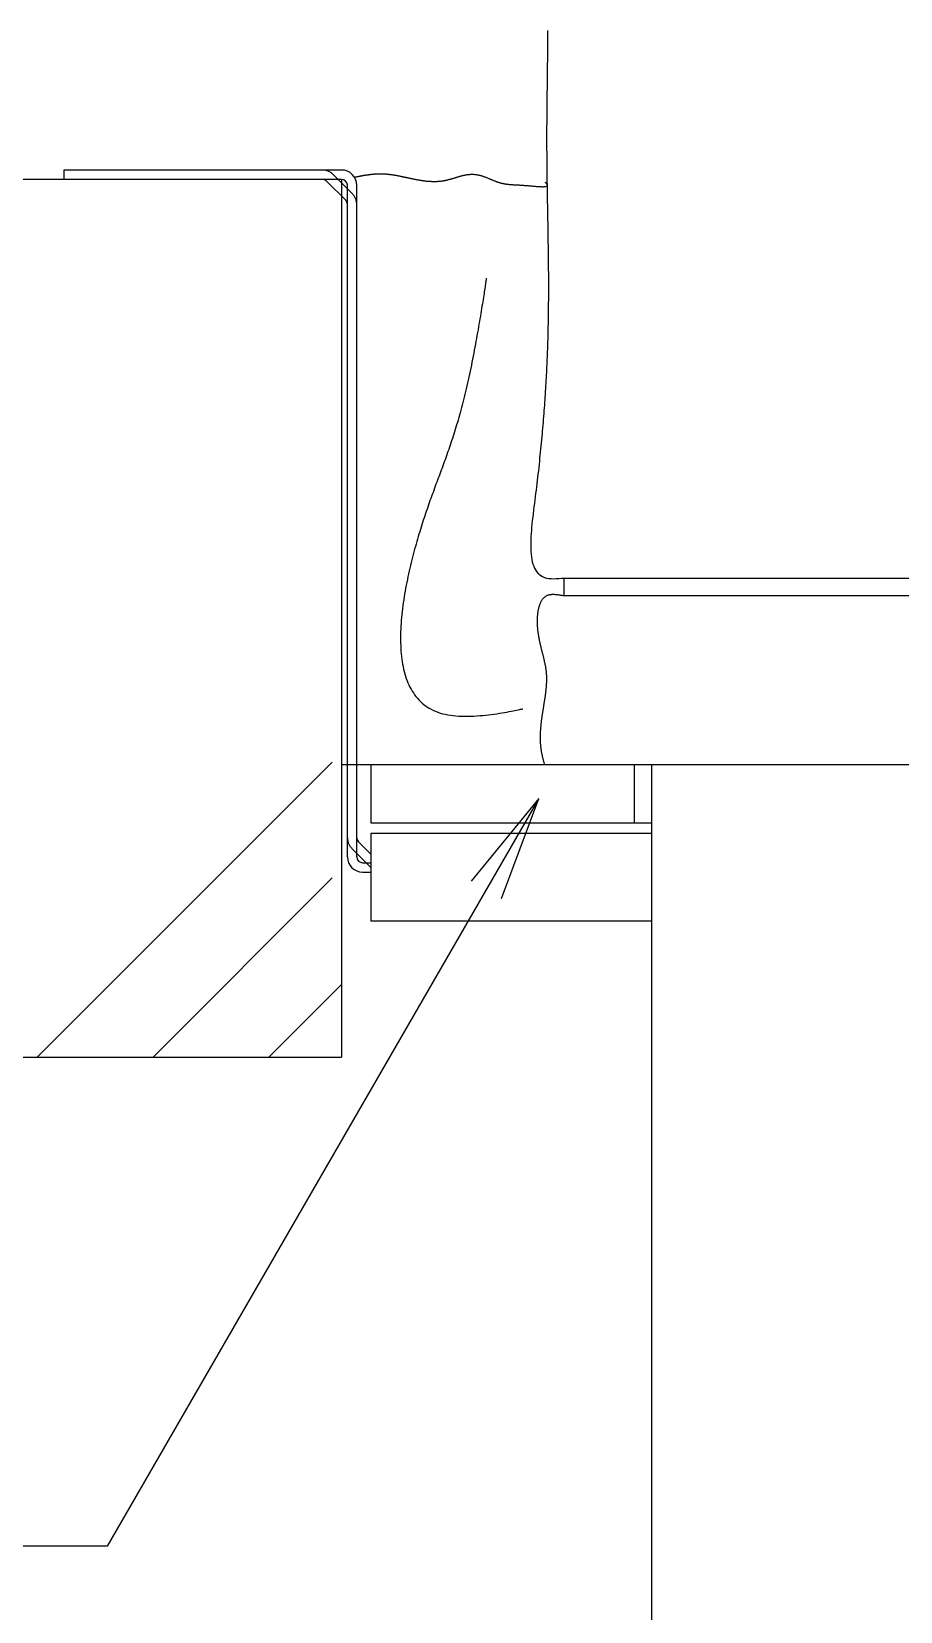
# Model space of a CAD drawing. Extents: x 443 to 1217, y -1921 to -677.
# Drawn here: x 461.93 to 477.99, y -1037.85 to -1008.64 of the extents above; entities that cross this region are included whole.
import ezdxf

# ---------------------------------------------------------------- set-up
doc = ezdxf.new("R2010")
doc.units = 0
doc.header["$MEASUREMENT"] = 0
doc.linetypes.add('DASHED', pattern=[0.75, 0.5, -0.25])
doc.layers.get('0').update_dxf_attribs({"linetype": 'CONTINUOUS'})
for name, color, linetype in [('1', 7, 'CONTINUOUS'), ('3', 8, 'CONTINUOUS'), ('5', 7, 'CONTINUOUS'), ('6', 7, 'CONTINUOUS'), ('7', 7, 'CONTINUOUS'), ('9', 8, 'CONTINUOUS')]:
    doc.layers.add(name, color=color, linetype=linetype)

msp = doc.modelspace()

# ---------------------------------------------------------------- linework, layer by layer
at = {"color": 7, "linetype": 'Continuous'}
for p, q in [((471.308, -1022.82), (463.325, -1036.648)), ((471.308, -1022.82), (470.053, -1024.345)), ((470.615, -1024.67), (471.308, -1022.82)), ((463.325, -1036.648), (450.71, -1036.648))]:
    msp.add_line(p, q, dxfattribs=at)
at = {"layer": '1', "color": 7}
for p, q in [((467.897, -1011.327), (467.907, -1011.325)), ((467.907, -1011.325), (467.918, -1011.323)), ((467.918, -1011.323), (467.928, -1011.321)), ((467.928, -1011.321), (467.938, -1011.318)), ((467.938, -1011.318), (467.949, -1011.316)), ((467.949, -1011.316), (467.959, -1011.314)), ((467.959, -1011.314), (467.97, -1011.313)), ((467.97, -1011.313), (467.98, -1011.311)), ((467.98, -1011.311), (467.99, -1011.309)), ((467.99, -1011.309), (468.001, -1011.306)), ((468.001, -1011.306), (468.011, -1011.304)), ((468.011, -1011.304), (468.021, -1011.303)), ((468.021, -1011.303), (468.032, -1011.301)), ((468.032, -1011.301), (468.042, -1011.299)), ((468.042, -1011.299), (468.052, -1011.298)), ((468.052, -1011.298), (468.063, -1011.296)), ((468.063, -1011.296), (468.073, -1011.293)), ((468.073, -1011.293), (468.084, -1011.292)), ((468.084, -1011.292), (468.094, -1011.29)), ((468.094, -1011.29), (468.104, -1011.289)), ((468.104, -1011.289), (468.115, -1011.287)), ((468.115, -1011.287), (468.125, -1011.286)), ((468.125, -1011.286), (468.135, -1011.284)), ((468.135, -1011.284), (468.146, -1011.282)), ((468.146, -1011.282), (468.156, -1011.281)), ((468.156, -1011.281), (468.166, -1011.279)), ((468.166, -1011.279), (468.177, -1011.278)), ((468.177, -1011.278), (468.187, -1011.277)), ((468.187, -1011.277), (468.198, -1011.276)), ((468.198, -1011.276), (468.208, -1011.274)), ((468.208, -1011.274), (468.218, -1011.273)), ((468.218, -1011.273), (468.228, -1011.272)), ((468.228, -1011.272), (468.239, -1011.27)), ((468.239, -1011.27), (468.249, -1011.27)), ((468.249, -1011.27), (468.26, -1011.269)), ((468.26, -1011.269), (468.27, -1011.268)), ((468.27, -1011.268), (468.28, -1011.267)), ((468.28, -1011.267), (468.29, -1011.267)), ((468.29, -1011.267), (468.301, -1011.266)), ((468.301, -1011.266), (468.311, -1011.265)), ((468.311, -1011.265), (468.321, -1011.265)), ((468.321, -1011.265), (468.332, -1011.265)), ((468.332, -1011.265), (468.342, -1011.264)), ((468.342, -1011.264), (468.352, -1011.264)), ((468.352, -1011.264), (468.363, -1011.264)), ((468.363, -1011.264), (468.373, -1011.264)), ((468.373, -1011.264), (468.383, -1011.264)), ((468.383, -1011.264), (468.394, -1011.264)), ((468.394, -1011.264), (468.404, -1011.264)), ((468.404, -1011.264), (468.414, -1011.264)), ((468.414, -1011.264), (468.424, -1011.265)), ((468.424, -1011.265), (468.435, -1011.265)), ((468.435, -1011.265), (468.445, -1011.265)), ((468.445, -1011.265), (468.455, -1011.266)), ((468.455, -1011.266), (468.465, -1011.267)), ((468.465, -1011.267), (468.476, -1011.267)), ((468.476, -1011.267), (468.486, -1011.268)), ((468.486, -1011.268), (468.496, -1011.269)), ((468.496, -1011.269), (468.507, -1011.27)), ((468.507, -1011.27), (468.517, -1011.272)), ((468.517, -1011.272), (468.527, -1011.273)), ((468.527, -1011.273), (468.537, -1011.274)), ((468.537, -1011.274), (468.548, -1011.275)), ((468.548, -1011.275), (468.558, -1011.276)), ((468.558, -1011.276), (468.568, -1011.277)), ((468.568, -1011.277), (468.578, -1011.279)), ((468.578, -1011.279), (468.589, -1011.28)), ((468.589, -1011.28), (468.599, -1011.281)), ((468.599, -1011.281), (468.609, -1011.284)), ((468.609, -1011.284), (468.619, -1011.285)), ((468.619, -1011.285), (468.63, -1011.287)), ((468.63, -1011.287), (468.64, -1011.288)), ((468.64, -1011.288), (468.65, -1011.29)), ((468.65, -1011.29), (468.66, -1011.292)), ((468.66, -1011.292), (468.671, -1011.293)), ((468.671, -1011.293), (468.681, -1011.296)), ((468.681, -1011.296), (468.691, -1011.298)), ((468.691, -1011.298), (468.701, -1011.3)), ((468.701, -1011.3), (468.712, -1011.302)), ((468.712, -1011.302), (468.722, -1011.303)), ((468.722, -1011.303), (468.732, -1011.305)), ((468.732, -1011.305), (468.742, -1011.307)), ((468.742, -1011.307), (468.753, -1011.31)), ((468.753, -1011.31), (468.763, -1011.312)), ((468.763, -1011.312), (468.773, -1011.314)), ((468.773, -1011.314), (468.783, -1011.316)), ((468.783, -1011.316), (468.794, -1011.318)), ((468.794, -1011.318), (468.804, -1011.321)), ((468.804, -1011.321), (468.814, -1011.323)), ((468.814, -1011.323), (468.824, -1011.325)), ((468.824, -1011.325), (468.835, -1011.327)), ((468.835, -1011.327), (468.845, -1011.329)), ((468.845, -1011.329), (468.855, -1011.331)), ((468.855, -1011.331), (468.866, -1011.334)), ((468.866, -1011.334), (468.876, -1011.336)), ((468.876, -1011.336), (468.886, -1011.338)), ((468.886, -1011.338), (468.896, -1011.34)), ((468.896, -1011.34), (468.907, -1011.342)), ((468.907, -1011.342), (468.917, -1011.345)), ((468.917, -1011.345), (468.927, -1011.347)), ((468.927, -1011.347), (468.938, -1011.349)), ((468.938, -1011.349), (468.948, -1011.351)), ((468.948, -1011.351), (468.958, -1011.353)), ((468.958, -1011.353), (468.969, -1011.355)), ((468.969, -1011.355), (468.979, -1011.358)), ((468.979, -1011.358), (468.989, -1011.36)), ((468.989, -1011.36), (469, -1011.362)), ((469, -1011.362), (469.01, -1011.364)), ((469.01, -1011.364), (469.02, -1011.366)), ((469.02, -1011.366), (469.031, -1011.369)), ((469.031, -1011.369), (469.041, -1011.371)), ((469.041, -1011.371), (469.051, -1011.372)), ((469.051, -1011.372), (469.062, -1011.374)), ((469.062, -1011.374), (469.072, -1011.376)), ((469.072, -1011.376), (469.083, -1011.378)), ((469.083, -1011.378), (469.093, -1011.379)), ((469.093, -1011.379), (469.103, -1011.382)), ((469.103, -1011.382), (469.114, -1011.383)), ((469.114, -1011.383), (469.124, -1011.385)), ((469.124, -1011.385), (469.135, -1011.386)), ((469.135, -1011.386), (469.145, -1011.388)), ((469.145, -1011.388), (469.156, -1011.389)), ((469.156, -1011.389), (469.166, -1011.391)), ((469.166, -1011.391), (469.176, -1011.392)), ((469.176, -1011.392), (469.187, -1011.394)), ((469.187, -1011.394), (469.197, -1011.395)), ((469.197, -1011.395), (469.208, -1011.397)), ((469.208, -1011.397), (469.218, -1011.398)), ((469.218, -1011.398), (469.229, -1011.399)), ((469.229, -1011.399), (469.239, -1011.4)), ((469.239, -1011.4), (469.25, -1011.4)), ((469.25, -1011.4), (469.26, -1011.401)), ((469.26, -1011.401), (469.271, -1011.402)), ((469.271, -1011.402), (469.281, -1011.403)), ((469.281, -1011.403), (469.291, -1011.403)), ((469.291, -1011.403), (469.302, -1011.404)), ((469.302, -1011.404), (469.312, -1011.404)), ((469.312, -1011.404), (469.323, -1011.406)), ((469.323, -1011.406), (469.333, -1011.406)), ((469.333, -1011.406), (469.344, -1011.406)), ((469.344, -1011.406), (469.354, -1011.407)), ((469.354, -1011.407), (469.365, -1011.407)), ((469.365, -1011.407), (469.375, -1011.407)), ((469.375, -1011.407), (469.386, -1011.407)), ((469.386, -1011.407), (469.396, -1011.407)), ((469.396, -1011.407), (469.406, -1011.406)), ((469.406, -1011.406), (469.417, -1011.406)), ((469.417, -1011.406), (469.427, -1011.406)), ((469.427, -1011.406), (469.438, -1011.404)), ((469.438, -1011.404), (469.448, -1011.404)), ((469.448, -1011.404), (469.459, -1011.403)), ((469.459, -1011.403), (469.469, -1011.402)), ((469.469, -1011.402), (469.479, -1011.401)), ((469.479, -1011.401), (469.49, -1011.4)), ((469.49, -1011.4), (469.5, -1011.399)), ((469.5, -1011.399), (469.51, -1011.398)), ((469.51, -1011.398), (469.521, -1011.397)), ((469.521, -1011.397), (469.531, -1011.395)), ((469.531, -1011.395), (469.541, -1011.394)), ((469.541, -1011.394), (469.552, -1011.391)), ((469.552, -1011.391), (469.562, -1011.389)), ((469.562, -1011.389), (469.572, -1011.387)), ((469.572, -1011.387), (469.583, -1011.385)), ((469.583, -1011.385), (469.593, -1011.383)), ((469.593, -1011.383), (469.603, -1011.381)), ((469.603, -1011.381), (469.614, -1011.378)), ((469.614, -1011.378), (469.624, -1011.376)), ((469.624, -1011.376), (469.634, -1011.373)), ((469.634, -1011.373), (469.644, -1011.371)), ((469.644, -1011.371), (469.654, -1011.367)), ((469.654, -1011.367), (469.665, -1011.365)), ((469.665, -1011.365), (469.675, -1011.362)), ((469.675, -1011.362), (469.685, -1011.359)), ((469.685, -1011.359), (469.695, -1011.355)), ((469.695, -1011.355), (469.706, -1011.353)), ((469.706, -1011.353), (469.716, -1011.35)), ((469.716, -1011.35), (469.726, -1011.347)), ((469.726, -1011.347), (469.736, -1011.343)), ((469.736, -1011.343), (469.746, -1011.34)), ((469.746, -1011.34), (469.757, -1011.337)), ((469.757, -1011.337), (469.767, -1011.335)), ((469.767, -1011.335), (469.777, -1011.331)), ((469.777, -1011.331), (469.787, -1011.328)), ((469.787, -1011.328), (469.797, -1011.325)), ((469.797, -1011.325), (469.807, -1011.322)), ((469.807, -1011.322), (469.818, -1011.319)), ((469.818, -1011.319), (469.828, -1011.316)), ((469.828, -1011.316), (469.838, -1011.313)), ((469.838, -1011.313), (469.848, -1011.31)), ((469.848, -1011.31), (469.858, -1011.307)), ((469.858, -1011.307), (469.868, -1011.304)), ((469.868, -1011.304), (469.879, -1011.302)), ((469.879, -1011.302), (469.889, -1011.299)), ((469.889, -1011.299), (469.899, -1011.297)), ((469.899, -1011.297), (469.909, -1011.294)), ((469.909, -1011.294), (469.919, -1011.292)), ((469.919, -1011.292), (469.929, -1011.29)), ((469.929, -1011.29), (469.94, -1011.288)), ((469.94, -1011.288), (469.95, -1011.286)), ((469.95, -1011.286), (469.96, -1011.284)), ((469.96, -1011.284), (469.97, -1011.282)), ((469.97, -1011.282), (469.98, -1011.28)), ((469.98, -1011.28), (469.991, -1011.279)), ((469.991, -1011.279), (470.001, -1011.277)), ((470.001, -1011.277), (470.011, -1011.276)), ((470.011, -1011.276), (470.021, -1011.275)), ((470.021, -1011.275), (470.031, -1011.275)), ((470.031, -1011.275), (470.042, -1011.274)), ((470.042, -1011.274), (470.052, -1011.274)), ((470.052, -1011.274), (470.062, -1011.273)), ((470.062, -1011.273), (470.072, -1011.273)), ((470.072, -1011.273), (470.083, -1011.273)), ((470.083, -1011.273), (470.093, -1011.274)), ((470.093, -1011.274), (470.103, -1011.274)), ((470.103, -1011.274), (470.114, -1011.275)), ((470.114, -1011.275), (470.124, -1011.276)), ((470.124, -1011.276), (470.134, -1011.277)), ((470.134, -1011.277), (470.145, -1011.278)), ((470.145, -1011.278), (470.155, -1011.28)), ((470.155, -1011.28), (470.165, -1011.281)), ((470.165, -1011.281), (470.176, -1011.284)), ((470.176, -1011.284), (470.186, -1011.286)), ((470.186, -1011.286), (470.196, -1011.288)), ((470.196, -1011.288), (470.207, -1011.291)), ((470.207, -1011.291), (470.217, -1011.293)), ((470.217, -1011.293), (470.227, -1011.297)), ((470.227, -1011.297), (470.238, -1011.299)), ((470.238, -1011.299), (470.248, -1011.302)), ((470.248, -1011.302), (470.258, -1011.305)), ((470.258, -1011.305), (470.268, -1011.309)), ((470.268, -1011.309), (470.279, -1011.312)), ((470.279, -1011.312), (470.289, -1011.316)), ((470.289, -1011.316), (470.299, -1011.319)), ((470.299, -1011.319), (470.309, -1011.323)), ((470.309, -1011.323), (470.319, -1011.327)), ((470.319, -1011.327), (470.329, -1011.33)), ((470.329, -1011.33), (470.339, -1011.335)), ((470.339, -1011.335), (470.349, -1011.339)), ((470.349, -1011.339), (470.36, -1011.342)), ((470.36, -1011.342), (470.37, -1011.347)), ((470.37, -1011.347), (470.379, -1011.351)), ((470.379, -1011.351), (470.389, -1011.355)), ((470.389, -1011.355), (470.399, -1011.359)), ((470.399, -1011.359), (470.409, -1011.363)), ((470.409, -1011.363), (470.419, -1011.367)), ((470.419, -1011.367), (470.428, -1011.371)), ((470.428, -1011.371), (470.438, -1011.375)), ((470.438, -1011.375), (470.448, -1011.379)), ((470.448, -1011.379), (470.457, -1011.383)), ((470.457, -1011.383), (470.467, -1011.387)), ((470.467, -1011.387), (470.476, -1011.39)), ((470.476, -1011.39), (470.485, -1011.395)), ((470.485, -1011.395), (470.495, -1011.398)), ((470.495, -1011.398), (470.504, -1011.402)), ((470.504, -1011.402), (470.513, -1011.406)), ((470.513, -1011.406), (470.522, -1011.409)), ((470.522, -1011.409), (470.531, -1011.412)), ((470.531, -1011.412), (470.54, -1011.415)), ((470.54, -1011.415), (470.549, -1011.419)), ((470.549, -1011.419), (470.558, -1011.421)), ((470.558, -1011.421), (470.566, -1011.424)), ((470.566, -1011.424), (470.575, -1011.426)), ((470.575, -1011.426), (470.583, -1011.428)), ((470.583, -1011.428), (470.592, -1011.432)), ((470.592, -1011.432), (470.6, -1011.434)), ((470.6, -1011.434), (470.609, -1011.436)), ((470.609, -1011.436), (470.617, -1011.438)), ((470.617, -1011.438), (470.626, -1011.439)), ((470.626, -1011.439), (470.634, -1011.442)), ((470.634, -1011.442), (470.643, -1011.444)), ((470.643, -1011.444), (470.651, -1011.445)), ((470.651, -1011.445), (470.66, -1011.447)), ((470.66, -1011.447), (470.668, -1011.448)), ((470.668, -1011.448), (470.676, -1011.449)), ((470.676, -1011.449), (470.685, -1011.451)), ((470.685, -1011.451), (470.694, -1011.452)), ((470.694, -1011.452), (470.702, -1011.454)), ((470.702, -1011.454), (470.711, -1011.455)), ((470.711, -1011.455), (470.719, -1011.456)), ((470.719, -1011.456), (470.728, -1011.457)), ((470.728, -1011.457), (470.737, -1011.458)), ((470.737, -1011.458), (470.746, -1011.459)), ((470.746, -1011.459), (470.755, -1011.46)), ((470.755, -1011.46), (470.764, -1011.46)), ((470.764, -1011.46), (470.774, -1011.461)), ((470.774, -1011.461), (470.783, -1011.462)), ((470.783, -1011.462), (470.793, -1011.463)), ((470.793, -1011.463), (470.802, -1011.463)), ((470.802, -1011.463), (470.812, -1011.464)), ((470.812, -1011.464), (470.822, -1011.464)), ((470.822, -1011.464), (470.832, -1011.466)), ((470.832, -1011.466), (470.842, -1011.467)), ((470.842, -1011.467), (470.853, -1011.467)), ((470.853, -1011.467), (470.863, -1011.468)), ((470.863, -1011.468), (470.874, -1011.468)), ((470.874, -1011.468), (470.885, -1011.469)), ((470.885, -1011.469), (470.896, -1011.47)), ((470.896, -1011.47), (470.908, -1011.47)), ((470.908, -1011.47), (470.919, -1011.471)), ((470.919, -1011.471), (470.931, -1011.471)), ((470.931, -1011.471), (470.943, -1011.472)), ((470.943, -1011.472), (470.955, -1011.473)), ((470.955, -1011.473), (470.968, -1011.473)), ((470.968, -1011.473), (470.981, -1011.474)), ((470.981, -1011.474), (470.994, -1011.475)), ((470.994, -1011.475), (471.007, -1011.476)), ((471.007, -1011.476), (471.021, -1011.478)), ((471.021, -1011.478), (471.035, -1011.479)), ((471.035, -1011.479), (471.049, -1011.48)), ((471.049, -1011.48), (471.063, -1011.481)), ((471.063, -1011.481), (471.078, -1011.482)), ((471.078, -1011.482), (471.093, -1011.483)), ((471.093, -1011.483), (471.108, -1011.484)), ((471.108, -1011.484), (471.124, -1011.485)), ((471.124, -1011.485), (471.14, -1011.486)), ((471.14, -1011.486), (471.156, -1011.488)), ((471.156, -1011.488), (471.173, -1011.489)), ((471.173, -1011.489), (471.189, -1011.491)), ((471.189, -1011.491), (471.206, -1011.493)), ((471.433, -1011.434), (471.424, -1011.426)), ((471.441, -1011.442), (471.433, -1011.434)), ((471.449, -1011.448), (471.441, -1011.442)), ((471.456, -1011.455), (471.449, -1011.448)), ((471.452, -1011.494), (471.458, -1011.491)), ((471.461, -1011.461), (471.456, -1011.455)), ((471.458, -1011.491), (471.462, -1011.488)), ((471.465, -1011.467), (471.461, -1011.461)), ((471.462, -1011.488), (471.465, -1011.484)), ((471.467, -1011.472), (471.465, -1011.467)), ((471.465, -1011.484), (471.467, -1011.481)), ((471.468, -1011.476), (471.467, -1011.472)), ((471.467, -1011.481), (471.468, -1011.476)), ((471.206, -1011.493), (471.222, -1011.494)), ((471.222, -1011.494), (471.239, -1011.495)), ((471.239, -1011.495), (471.255, -1011.497)), ((471.255, -1011.497), (471.271, -1011.498)), ((471.271, -1011.498), (471.287, -1011.499)), ((471.287, -1011.499), (471.302, -1011.5)), ((471.302, -1011.5), (471.318, -1011.5)), ((471.318, -1011.5), (471.332, -1011.501)), ((471.332, -1011.501), (471.347, -1011.501)), ((471.347, -1011.501), (471.361, -1011.503)), ((471.361, -1011.503), (471.374, -1011.503)), ((471.374, -1011.503), (471.386, -1011.503)), ((471.386, -1011.503), (471.398, -1011.501)), ((471.398, -1011.501), (471.41, -1011.501)), ((471.41, -1011.501), (471.42, -1011.5)), ((471.42, -1011.5), (471.429, -1011.499)), ((471.429, -1011.499), (471.438, -1011.497)), ((471.438, -1011.497), (471.446, -1011.496)), ((471.446, -1011.496), (471.452, -1011.494))]:
    msp.add_line(p, q, dxfattribs=at)
at = {"layer": '1', "color": 4}
for p, q in [((470.328, -1013.244), (470.326, -1013.262)), ((470.331, -1013.228), (470.328, -1013.244)), ((470.332, -1013.215), (470.331, -1013.228)), ((470.334, -1013.204), (470.332, -1013.215)), ((470.335, -1013.195), (470.334, -1013.204)), ((470.287, -1013.515), (470.281, -1013.553)), ((470.293, -1013.48), (470.287, -1013.515)), ((470.298, -1013.446), (470.293, -1013.48)), ((470.303, -1013.414), (470.298, -1013.446)), ((470.307, -1013.384), (470.303, -1013.414)), ((470.312, -1013.355), (470.307, -1013.384)), ((470.316, -1013.329), (470.312, -1013.355)), ((470.319, -1013.304), (470.316, -1013.329)), ((470.323, -1013.282), (470.319, -1013.304)), ((470.326, -1013.262), (470.323, -1013.282)), ((470.241, -1013.804), (470.233, -1013.85)), ((470.248, -1013.759), (470.241, -1013.804)), ((470.255, -1013.715), (470.248, -1013.759)), ((470.262, -1013.672), (470.255, -1013.715)), ((470.269, -1013.631), (470.262, -1013.672)), ((470.275, -1013.591), (470.269, -1013.631)), ((470.281, -1013.553), (470.275, -1013.591)), ((470.191, -1014.097), (470.182, -1014.149)), ((470.2, -1014.046), (470.191, -1014.097)), ((470.209, -1013.996), (470.2, -1014.046)), ((470.217, -1013.946), (470.209, -1013.996)), ((470.225, -1013.898), (470.217, -1013.946)), ((470.233, -1013.85), (470.225, -1013.898)), ((470.144, -1014.362), (470.134, -1014.417)), ((470.154, -1014.308), (470.144, -1014.362)), ((470.163, -1014.254), (470.154, -1014.308)), ((470.173, -1014.201), (470.163, -1014.254)), ((470.182, -1014.149), (470.173, -1014.201)), ((470.081, -1014.694), (470.07, -1014.749)), ((470.092, -1014.638), (470.081, -1014.694)), ((470.103, -1014.582), (470.092, -1014.638)), ((470.113, -1014.527), (470.103, -1014.582)), ((470.123, -1014.471), (470.113, -1014.527)), ((470.134, -1014.417), (470.123, -1014.471)), ((470.024, -1014.97), (470.013, -1015.025)), ((470.036, -1014.915), (470.024, -1014.97)), ((470.047, -1014.86), (470.036, -1014.915)), ((470.059, -1014.805), (470.047, -1014.86)), ((470.07, -1014.749), (470.059, -1014.805)), ((469.965, -1015.24), (469.953, -1015.292)), ((469.977, -1015.186), (469.965, -1015.24)), ((469.989, -1015.133), (469.977, -1015.186)), ((470.001, -1015.079), (469.989, -1015.133)), ((470.013, -1015.025), (470.001, -1015.079)), ((469.891, -1015.541), (469.878, -1015.589)), ((469.903, -1015.492), (469.891, -1015.541)), ((469.916, -1015.443), (469.903, -1015.492)), ((469.928, -1015.393), (469.916, -1015.443)), ((469.94, -1015.343), (469.928, -1015.393)), ((469.953, -1015.292), (469.94, -1015.343)), ((469.801, -1015.864), (469.787, -1015.908)), ((469.814, -1015.819), (469.801, -1015.864)), ((469.827, -1015.775), (469.814, -1015.819)), ((469.84, -1015.729), (469.827, -1015.775)), ((469.852, -1015.683), (469.84, -1015.729)), ((469.865, -1015.636), (469.852, -1015.683)), ((469.878, -1015.589), (469.865, -1015.636)), ((469.708, -1016.162), (469.694, -1016.202)), ((469.721, -1016.12), (469.708, -1016.162)), ((469.734, -1016.079), (469.721, -1016.12)), ((469.748, -1016.036), (469.734, -1016.079)), ((469.761, -1015.994), (469.748, -1016.036)), ((469.774, -1015.951), (469.761, -1015.994)), ((469.787, -1015.908), (469.774, -1015.951)), ((469.613, -1016.439), (469.599, -1016.478)), ((469.626, -1016.4), (469.613, -1016.439)), ((469.64, -1016.361), (469.626, -1016.4)), ((469.654, -1016.322), (469.64, -1016.361)), ((469.667, -1016.283), (469.654, -1016.322)), ((469.681, -1016.242), (469.667, -1016.283)), ((469.694, -1016.202), (469.681, -1016.242)), ((469.502, -1016.744), (469.489, -1016.782)), ((469.516, -1016.706), (469.502, -1016.744)), ((469.53, -1016.668), (469.516, -1016.706)), ((469.544, -1016.631), (469.53, -1016.668)), ((469.558, -1016.593), (469.544, -1016.631)), ((469.572, -1016.555), (469.558, -1016.593)), ((469.585, -1016.517), (469.572, -1016.555)), ((469.599, -1016.478), (469.585, -1016.517)), ((469.405, -1017.006), (469.391, -1017.043)), ((469.419, -1016.969), (469.405, -1017.006)), ((469.433, -1016.931), (469.419, -1016.969)), ((469.447, -1016.894), (469.433, -1016.931)), ((469.461, -1016.856), (469.447, -1016.894)), ((469.475, -1016.819), (469.461, -1016.856)), ((469.489, -1016.782), (469.475, -1016.819)), ((469.294, -1017.31), (469.28, -1017.349)), ((469.308, -1017.272), (469.294, -1017.31)), ((469.322, -1017.233), (469.308, -1017.272)), ((469.336, -1017.195), (469.322, -1017.233)), ((469.35, -1017.157), (469.336, -1017.195)), ((469.363, -1017.12), (469.35, -1017.157)), ((469.377, -1017.081), (469.363, -1017.12)), ((469.391, -1017.043), (469.377, -1017.081)), ((469.198, -1017.589), (469.184, -1017.63)), ((469.211, -1017.548), (469.198, -1017.589)), ((469.225, -1017.508), (469.211, -1017.548)), ((469.239, -1017.467), (469.225, -1017.508)), ((469.253, -1017.428), (469.239, -1017.467)), ((469.266, -1017.389), (469.253, -1017.428)), ((469.28, -1017.349), (469.266, -1017.389)), ((469.103, -1017.886), (469.089, -1017.93)), ((469.116, -1017.842), (469.103, -1017.886)), ((469.13, -1017.798), (469.116, -1017.842)), ((469.143, -1017.756), (469.13, -1017.798)), ((469.157, -1017.713), (469.143, -1017.756)), ((469.17, -1017.671), (469.157, -1017.713)), ((469.184, -1017.63), (469.17, -1017.671)), ((469.01, -1018.208), (468.997, -1018.256)), ((469.023, -1018.16), (469.01, -1018.208)), ((469.036, -1018.112), (469.023, -1018.16)), ((469.049, -1018.067), (469.036, -1018.112)), ((469.063, -1018.02), (469.049, -1018.067)), ((469.076, -1017.975), (469.063, -1018.02)), ((469.089, -1017.93), (469.076, -1017.975)), ((468.946, -1018.456), (468.934, -1018.507)), ((468.959, -1018.406), (468.946, -1018.456)), ((468.971, -1018.355), (468.959, -1018.406)), ((468.984, -1018.305), (468.971, -1018.355)), ((468.997, -1018.256), (468.984, -1018.305)), ((468.876, -1018.768), (468.865, -1018.822)), ((468.887, -1018.715), (468.876, -1018.768)), ((468.898, -1018.663), (468.887, -1018.715)), ((468.91, -1018.61), (468.898, -1018.663)), ((468.922, -1018.558), (468.91, -1018.61)), ((468.934, -1018.507), (468.922, -1018.558)), ((468.825, -1019.037), (468.816, -1019.091)), ((468.835, -1018.983), (468.825, -1019.037)), ((468.844, -1018.929), (468.835, -1018.983)), ((468.854, -1018.875), (468.844, -1018.929)), ((468.865, -1018.822), (468.854, -1018.875)), ((468.779, -1019.361), (468.773, -1019.416)), ((468.786, -1019.307), (468.779, -1019.361)), ((468.793, -1019.253), (468.786, -1019.307)), ((468.8, -1019.199), (468.793, -1019.253)), ((468.808, -1019.144), (468.8, -1019.199)), ((468.816, -1019.091), (468.808, -1019.144)), ((468.756, -1019.629), (468.753, -1019.683)), ((468.759, -1019.576), (468.756, -1019.629)), ((468.763, -1019.523), (468.759, -1019.576)), ((468.768, -1019.469), (468.763, -1019.523)), ((468.773, -1019.416), (468.768, -1019.469)), ((468.75, -1019.789), (468.749, -1019.84)), ((468.749, -1019.84), (468.749, -1019.892)), ((468.749, -1019.892), (468.75, -1019.943)), ((468.751, -1019.735), (468.75, -1019.789)), ((468.75, -1019.943), (468.752, -1019.994)), ((468.753, -1019.683), (468.751, -1019.735)), ((468.752, -1019.994), (468.754, -1020.045)), ((468.754, -1020.045), (468.757, -1020.094)), ((468.757, -1020.094), (468.762, -1020.144)), ((468.762, -1020.144), (468.767, -1020.192)), ((468.767, -1020.192), (468.773, -1020.241)), ((468.773, -1020.241), (468.78, -1020.288)), ((468.78, -1020.288), (468.788, -1020.335)), ((468.788, -1020.335), (468.796, -1020.38)), ((468.796, -1020.38), (468.806, -1020.426)), ((468.806, -1020.426), (468.817, -1020.471)), ((468.817, -1020.471), (468.829, -1020.514)), ((468.829, -1020.514), (468.842, -1020.557)), ((468.842, -1020.557), (468.856, -1020.599)), ((468.856, -1020.599), (468.871, -1020.64)), ((468.871, -1020.64), (468.887, -1020.68)), ((468.887, -1020.68), (468.905, -1020.719)), ((468.905, -1020.719), (468.923, -1020.757)), ((468.923, -1020.757), (468.943, -1020.796)), ((468.943, -1020.796), (468.964, -1020.831)), ((468.964, -1020.831), (468.986, -1020.866)), ((468.986, -1020.866), (469.01, -1020.9)), ((469.01, -1020.9), (469.034, -1020.933)), ((469.034, -1020.933), (469.06, -1020.964)), ((469.06, -1020.964), (469.088, -1020.994)), ((469.088, -1020.994), (469.116, -1021.023)), ((469.116, -1021.023), (469.147, -1021.052)), ((469.147, -1021.052), (469.178, -1021.078)), ((469.178, -1021.078), (469.211, -1021.103)), ((469.211, -1021.103), (469.245, -1021.126)), ((469.245, -1021.126), (469.281, -1021.149)), ((469.281, -1021.149), (469.318, -1021.169)), ((469.318, -1021.169), (469.357, -1021.188)), ((469.357, -1021.188), (469.397, -1021.206)), ((469.397, -1021.206), (469.439, -1021.222)), ((469.439, -1021.222), (469.482, -1021.237)), ((469.482, -1021.237), (469.527, -1021.25)), ((469.527, -1021.25), (469.574, -1021.261)), ((469.574, -1021.261), (469.622, -1021.271)), ((469.622, -1021.271), (469.671, -1021.278)), ((469.671, -1021.278), (469.722, -1021.285)), ((469.722, -1021.285), (469.774, -1021.29)), ((469.774, -1021.29), (469.828, -1021.294)), ((469.828, -1021.294), (469.882, -1021.296)), ((469.882, -1021.296), (469.936, -1021.297)), ((469.936, -1021.297), (469.991, -1021.297)), ((469.991, -1021.297), (470.047, -1021.296)), ((470.047, -1021.296), (470.102, -1021.294)), ((470.102, -1021.294), (470.158, -1021.29)), ((470.158, -1021.29), (470.213, -1021.286)), ((470.213, -1021.286), (470.268, -1021.282)), ((470.268, -1021.282), (470.322, -1021.276)), ((470.322, -1021.276), (470.376, -1021.27)), ((470.376, -1021.27), (470.428, -1021.263)), ((470.428, -1021.263), (470.479, -1021.257)), ((470.479, -1021.257), (470.53, -1021.25)), ((470.53, -1021.25), (470.578, -1021.242)), ((470.578, -1021.242), (470.626, -1021.235)), ((470.626, -1021.235), (470.671, -1021.227)), ((470.671, -1021.227), (470.714, -1021.219)), ((470.714, -1021.219), (470.755, -1021.212)), ((470.755, -1021.212), (470.794, -1021.204)), ((470.794, -1021.204), (470.831, -1021.197)), ((470.831, -1021.197), (470.864, -1021.19)), ((470.864, -1021.19), (470.895, -1021.183)), ((470.895, -1021.183), (470.923, -1021.177)), ((470.923, -1021.177), (470.948, -1021.171)), ((470.948, -1021.171), (470.969, -1021.167)), ((470.969, -1021.167), (470.986, -1021.163)), ((470.986, -1021.163), (471, -1021.16)), ((471, -1021.16), (471.011, -1021.157))]:
    msp.add_line(p, q, dxfattribs=at)
at = {"layer": '3', "color": 3}
for p, q in [((471.468, -1008.71), (471.467, -1008.757)), ((471.467, -1008.757), (471.467, -1008.805)), ((471.467, -1008.805), (471.467, -1008.853)), ((471.467, -1008.853), (471.467, -1008.9)), ((471.468, -1008.615), (471.468, -1008.662)), ((471.468, -1008.662), (471.468, -1008.71)), ((471.465, -1009.09), (471.464, -1009.137)), ((471.464, -1009.137), (471.464, -1009.185)), ((471.466, -1008.995), (471.465, -1009.043)), ((471.465, -1009.043), (471.465, -1009.09)), ((471.467, -1008.9), (471.466, -1008.948)), ((471.466, -1008.948), (471.466, -1008.995)), ((471.462, -1009.372), (471.461, -1009.419)), ((471.461, -1009.419), (471.461, -1009.466)), ((471.463, -1009.278), (471.462, -1009.325)), ((471.462, -1009.325), (471.462, -1009.372)), ((471.464, -1009.185), (471.463, -1009.231)), ((471.463, -1009.231), (471.463, -1009.278)), ((471.458, -1009.698), (471.457, -1009.744)), ((471.459, -1009.605), (471.458, -1009.652)), ((471.458, -1009.652), (471.458, -1009.698)), ((471.46, -1009.558), (471.459, -1009.605)), ((471.461, -1009.466), (471.46, -1009.513)), ((471.46, -1009.513), (471.46, -1009.558)), ((471.455, -1009.974), (471.454, -1010.019)), ((471.454, -1010.019), (471.454, -1010.065)), ((471.456, -1009.882), (471.455, -1009.928)), ((471.455, -1009.928), (471.455, -1009.974)), ((471.457, -1009.79), (471.456, -1009.836)), ((471.456, -1009.836), (471.456, -1009.882)), ((471.457, -1009.744), (471.457, -1009.79)), ((471.453, -1010.2), (471.452, -1010.246)), ((471.452, -1010.246), (471.452, -1010.291)), ((471.452, -1010.291), (471.452, -1010.335)), ((471.454, -1010.065), (471.453, -1010.11)), ((471.453, -1010.11), (471.453, -1010.156)), ((471.453, -1010.156), (471.453, -1010.2)), ((471.452, -1010.335), (471.451, -1010.38)), ((471.451, -1010.38), (471.451, -1010.425)), ((471.451, -1010.425), (471.451, -1010.469)), ((471.451, -1010.469), (471.451, -1010.514)), ((471.451, -1010.514), (471.451, -1010.558)), ((471.451, -1010.558), (471.451, -1010.602)), ((471.451, -1010.602), (471.451, -1010.646)), ((471.451, -1010.646), (471.451, -1010.69)), ((471.451, -1010.69), (471.451, -1010.733)), ((471.451, -1010.733), (471.451, -1010.777)), ((471.451, -1010.777), (471.451, -1010.82)), ((471.451, -1010.82), (471.452, -1010.864)), ((471.452, -1010.864), (471.452, -1010.906)), ((471.452, -1010.906), (471.452, -1010.95)), ((471.452, -1010.95), (471.452, -1010.993)), ((471.452, -1010.993), (471.453, -1011.036)), ((471.453, -1011.036), (471.453, -1011.079)), ((471.453, -1011.079), (471.454, -1011.121)), ((471.454, -1011.121), (471.454, -1011.164)), ((471.454, -1011.164), (471.454, -1011.206)), ((471.454, -1011.206), (471.455, -1011.249)), ((471.455, -1011.249), (471.456, -1011.291)), ((471.456, -1011.291), (471.456, -1011.334)), ((471.456, -1011.334), (471.457, -1011.376)), ((471.457, -1011.376), (471.457, -1011.418)), ((471.457, -1011.418), (471.458, -1011.46)), ((471.458, -1011.46), (471.459, -1011.501)), ((471.459, -1011.501), (471.459, -1011.544)), ((471.459, -1011.544), (471.46, -1011.585)), ((471.46, -1011.585), (471.461, -1011.628)), ((471.461, -1011.628), (471.461, -1011.669)), ((471.461, -1011.669), (471.462, -1011.711)), ((471.462, -1011.711), (471.463, -1011.753)), ((471.463, -1011.753), (471.463, -1011.795)), ((471.463, -1011.795), (471.464, -1011.836)), ((471.464, -1011.836), (471.465, -1011.879)), ((471.465, -1011.879), (471.466, -1011.92)), ((471.466, -1011.92), (471.466, -1011.961)), ((471.466, -1011.961), (471.467, -1012.003)), ((471.467, -1012.003), (471.468, -1012.044)), ((471.468, -1012.044), (471.469, -1012.086)), ((471.469, -1012.086), (471.469, -1012.127)), ((471.469, -1012.127), (471.47, -1012.17)), ((471.47, -1012.17), (471.471, -1012.211)), ((471.471, -1012.211), (471.472, -1012.252)), ((471.472, -1012.252), (471.472, -1012.294)), ((471.472, -1012.294), (471.473, -1012.335)), ((471.473, -1012.335), (471.474, -1012.377)), ((471.474, -1012.377), (471.475, -1012.418)), ((471.475, -1012.418), (471.475, -1012.461)), ((471.475, -1012.461), (471.476, -1012.502)), ((471.476, -1012.502), (471.476, -1012.543)), ((471.476, -1012.543), (471.477, -1012.585)), ((471.477, -1012.585), (471.478, -1012.627)), ((471.478, -1012.627), (471.478, -1012.669)), ((471.478, -1012.669), (471.479, -1012.711)), ((471.479, -1012.711), (471.479, -1012.753)), ((471.479, -1012.753), (471.48, -1012.795)), ((471.48, -1012.795), (471.48, -1012.837)), ((471.48, -1012.837), (471.481, -1012.879)), ((471.481, -1012.879), (471.481, -1012.92)), ((471.481, -1012.92), (471.482, -1012.963)), ((471.482, -1012.963), (471.482, -1013.005)), ((471.482, -1013.005), (471.482, -1013.048)), ((471.482, -1013.048), (471.483, -1013.09)), ((471.483, -1013.09), (471.483, -1013.133)), ((471.483, -1013.133), (471.483, -1013.175)), ((471.483, -1013.175), (471.483, -1013.218)), ((471.483, -1013.218), (471.483, -1013.26)), ((471.483, -1013.26), (471.483, -1013.303)), ((471.483, -1013.303), (471.483, -1013.347)), ((471.483, -1013.347), (471.483, -1013.389)), ((471.483, -1013.389), (471.483, -1013.433)), ((471.483, -1013.433), (471.483, -1013.476)), ((471.483, -1013.476), (471.483, -1013.519)), ((471.483, -1013.519), (471.483, -1013.562)), ((471.481, -1013.782), (471.48, -1013.826)), ((471.48, -1013.826), (471.48, -1013.871)), ((471.482, -1013.738), (471.481, -1013.782)), ((471.483, -1013.606), (471.482, -1013.651)), ((471.482, -1013.651), (471.482, -1013.694)), ((471.482, -1013.694), (471.482, -1013.738)), ((471.483, -1013.562), (471.483, -1013.606)), ((471.476, -1014.095), (471.475, -1014.141)), ((471.477, -1014.051), (471.476, -1014.095)), ((471.478, -1014.005), (471.477, -1014.051)), ((471.479, -1013.96), (471.478, -1014.005)), ((471.48, -1013.871), (471.479, -1013.915)), ((471.479, -1013.915), (471.479, -1013.96)), ((471.469, -1014.37), (471.467, -1014.417)), ((471.47, -1014.324), (471.469, -1014.37)), ((471.471, -1014.278), (471.47, -1014.324)), ((471.473, -1014.231), (471.471, -1014.278)), ((471.474, -1014.187), (471.473, -1014.231)), ((471.475, -1014.141), (471.474, -1014.187)), ((471.457, -1014.699), (471.455, -1014.747)), ((471.459, -1014.652), (471.457, -1014.699)), ((471.461, -1014.604), (471.459, -1014.652)), ((471.463, -1014.557), (471.461, -1014.604)), ((471.464, -1014.51), (471.463, -1014.557)), ((471.466, -1014.464), (471.464, -1014.51)), ((471.467, -1014.417), (471.466, -1014.464)), ((471.443, -1014.99), (471.441, -1015.039)), ((471.446, -1014.941), (471.443, -1014.99)), ((471.448, -1014.892), (471.446, -1014.941)), ((471.45, -1014.843), (471.448, -1014.892)), ((471.453, -1014.795), (471.45, -1014.843)), ((471.455, -1014.747), (471.453, -1014.795)), ((471.426, -1015.289), (471.423, -1015.339)), ((471.429, -1015.237), (471.426, -1015.289)), ((471.432, -1015.187), (471.429, -1015.237)), ((471.435, -1015.138), (471.432, -1015.187)), ((471.438, -1015.088), (471.435, -1015.138)), ((471.441, -1015.039), (471.438, -1015.088)), ((471.409, -1015.544), (471.405, -1015.596)), ((471.413, -1015.492), (471.409, -1015.544)), ((471.416, -1015.441), (471.413, -1015.492)), ((471.42, -1015.39), (471.416, -1015.441)), ((471.423, -1015.339), (471.42, -1015.39)), ((471.385, -1015.86), (471.38, -1015.914)), ((471.389, -1015.806), (471.385, -1015.86)), ((471.393, -1015.754), (471.389, -1015.806)), ((471.397, -1015.701), (471.393, -1015.754)), ((471.401, -1015.648), (471.397, -1015.701)), ((471.405, -1015.596), (471.401, -1015.648)), ((471.361, -1016.132), (471.356, -1016.187)), ((471.366, -1016.077), (471.361, -1016.132)), ((471.371, -1016.022), (471.366, -1016.077)), ((471.376, -1015.968), (471.371, -1016.022)), ((471.38, -1015.914), (471.376, -1015.968)), ((471.334, -1016.411), (471.328, -1016.468)), ((471.34, -1016.354), (471.334, -1016.411)), ((471.345, -1016.298), (471.34, -1016.354)), ((471.351, -1016.242), (471.345, -1016.298)), ((471.356, -1016.187), (471.351, -1016.242)), ((471.304, -1016.699), (471.298, -1016.758)), ((471.31, -1016.64), (471.304, -1016.699)), ((471.316, -1016.582), (471.31, -1016.64)), ((471.322, -1016.526), (471.316, -1016.582)), ((471.328, -1016.468), (471.322, -1016.526)), ((471.27, -1016.995), (471.263, -1017.055)), ((471.277, -1016.935), (471.27, -1016.995)), ((471.284, -1016.875), (471.277, -1016.935)), ((471.291, -1016.817), (471.284, -1016.875)), ((471.298, -1016.758), (471.291, -1016.817)), ((471.233, -1017.3), (471.225, -1017.363)), ((471.241, -1017.238), (471.233, -1017.3)), ((471.248, -1017.177), (471.241, -1017.238)), ((471.256, -1017.116), (471.248, -1017.177)), ((471.263, -1017.055), (471.256, -1017.116)), ((471.193, -1017.613), (471.186, -1017.675)), ((471.201, -1017.55), (471.193, -1017.613)), ((471.209, -1017.488), (471.201, -1017.55)), ((471.217, -1017.425), (471.209, -1017.488)), ((471.225, -1017.363), (471.217, -1017.425)), ((471.164, -1017.918), (471.16, -1017.977)), ((471.168, -1017.858), (471.164, -1017.918)), ((471.173, -1017.798), (471.168, -1017.858)), ((471.18, -1017.736), (471.173, -1017.798)), ((471.186, -1017.675), (471.18, -1017.736)), ((471.157, -1018.035), (471.156, -1018.091)), ((471.156, -1018.091), (471.156, -1018.146)), ((471.156, -1018.146), (471.157, -1018.2)), ((471.16, -1017.977), (471.157, -1018.035)), ((471.157, -1018.2), (471.159, -1018.252)), ((471.159, -1018.252), (471.163, -1018.302)), ((471.163, -1018.302), (471.169, -1018.35)), ((471.169, -1018.35), (471.177, -1018.396)), ((471.177, -1018.396), (471.186, -1018.44)), ((471.186, -1018.44), (471.198, -1018.482)), ((471.198, -1018.482), (471.212, -1018.521)), ((471.212, -1018.521), (471.228, -1018.558)), ((471.228, -1018.558), (471.246, -1018.592)), ((471.246, -1018.592), (471.266, -1018.622)), ((471.266, -1018.622), (471.29, -1018.651)), ((471.29, -1018.651), (471.316, -1018.676)), ((471.316, -1018.676), (471.344, -1018.697)), ((471.344, -1018.697), (471.376, -1018.715)), ((471.376, -1018.715), (471.41, -1018.73)), ((471.41, -1018.73), (471.448, -1018.741)), ((471.448, -1018.741), (471.489, -1018.748)), ((471.489, -1018.748), (471.532, -1018.752)), ((471.532, -1018.752), (471.578, -1018.753)), ((471.578, -1018.753), (471.626, -1018.752)), ((471.626, -1018.752), (471.675, -1018.75)), ((471.675, -1018.75), (471.725, -1018.746)), ((471.725, -1018.746), (471.775, -1018.741)), ((471.412, -1019.092), (471.421, -1019.086)), ((471.421, -1019.086), (471.429, -1019.079)), ((471.429, -1019.079), (471.438, -1019.074)), ((471.438, -1019.074), (471.447, -1019.068)), ((471.447, -1019.068), (471.457, -1019.064)), ((471.457, -1019.064), (471.466, -1019.059)), ((471.466, -1019.059), (471.476, -1019.056)), ((471.476, -1019.056), (471.487, -1019.053)), ((471.487, -1019.053), (471.497, -1019.05)), ((471.497, -1019.05), (471.508, -1019.047)), ((471.508, -1019.047), (471.519, -1019.045)), ((471.519, -1019.045), (471.531, -1019.044)), ((471.531, -1019.044), (471.542, -1019.043)), ((471.542, -1019.043), (471.554, -1019.042)), ((471.554, -1019.042), (471.566, -1019.042)), ((471.566, -1019.042), (471.578, -1019.042)), ((471.578, -1019.042), (471.59, -1019.042)), ((471.59, -1019.042), (471.603, -1019.043)), ((471.603, -1019.043), (471.616, -1019.044)), ((471.616, -1019.044), (471.628, -1019.045)), ((471.628, -1019.045), (471.641, -1019.046)), ((471.641, -1019.046), (471.654, -1019.047)), ((471.654, -1019.047), (471.668, -1019.049)), ((471.668, -1019.049), (471.681, -1019.051)), ((471.681, -1019.051), (471.694, -1019.053)), ((471.694, -1019.053), (471.708, -1019.055)), ((471.708, -1019.055), (471.721, -1019.057)), ((471.721, -1019.057), (471.735, -1019.059)), ((471.735, -1019.059), (471.748, -1019.062)), ((471.748, -1019.062), (471.762, -1019.064)), ((471.762, -1019.064), (471.775, -1019.066)), ((471.291, -1019.385), (471.293, -1019.372)), ((471.293, -1019.372), (471.295, -1019.358)), ((471.295, -1019.358), (471.297, -1019.344)), ((471.297, -1019.344), (471.3, -1019.331)), ((471.3, -1019.331), (471.303, -1019.317)), ((471.303, -1019.317), (471.305, -1019.304)), ((471.305, -1019.304), (471.308, -1019.29)), ((471.308, -1019.29), (471.312, -1019.277)), ((471.312, -1019.277), (471.315, -1019.264)), ((471.315, -1019.264), (471.319, -1019.252)), ((471.319, -1019.252), (471.323, -1019.239)), ((471.323, -1019.239), (471.327, -1019.227)), ((471.327, -1019.227), (471.332, -1019.215)), ((471.332, -1019.215), (471.336, -1019.204)), ((471.336, -1019.204), (471.341, -1019.192)), ((471.341, -1019.192), (471.346, -1019.181)), ((471.346, -1019.181), (471.352, -1019.171)), ((471.352, -1019.171), (471.357, -1019.161)), ((471.357, -1019.161), (471.363, -1019.151)), ((471.363, -1019.151), (471.369, -1019.141)), ((471.369, -1019.141), (471.376, -1019.132)), ((471.376, -1019.132), (471.383, -1019.123)), ((471.383, -1019.123), (471.39, -1019.115)), ((471.39, -1019.115), (471.397, -1019.106)), ((471.397, -1019.106), (471.405, -1019.099)), ((471.405, -1019.099), (471.412, -1019.092)), ((471.282, -1019.5), (471.283, -1019.486)), ((471.282, -1019.514), (471.282, -1019.5)), ((471.282, -1019.528), (471.282, -1019.514)), ((471.282, -1019.542), (471.282, -1019.528)), ((471.282, -1019.555), (471.282, -1019.542)), ((471.282, -1019.569), (471.282, -1019.555)), ((471.282, -1019.584), (471.282, -1019.569)), ((471.282, -1019.597), (471.282, -1019.584)), ((471.283, -1019.611), (471.282, -1019.597)), ((471.283, -1019.486), (471.284, -1019.471)), ((471.284, -1019.624), (471.283, -1019.611)), ((471.284, -1019.456), (471.285, -1019.442)), ((471.284, -1019.471), (471.284, -1019.456)), ((471.284, -1019.638), (471.284, -1019.624)), ((471.285, -1019.651), (471.284, -1019.638)), ((471.285, -1019.442), (471.287, -1019.428)), ((471.286, -1019.664), (471.285, -1019.651)), ((471.287, -1019.677), (471.286, -1019.664)), ((471.287, -1019.428), (471.288, -1019.414)), ((471.288, -1019.414), (471.289, -1019.399)), ((471.289, -1019.399), (471.291, -1019.385)), ((471.289, -1019.69), (471.287, -1019.677)), ((471.29, -1019.704), (471.289, -1019.69)), ((471.291, -1019.717), (471.29, -1019.704)), ((471.293, -1019.73), (471.291, -1019.717)), ((471.294, -1019.743), (471.293, -1019.73)), ((471.296, -1019.756), (471.294, -1019.743)), ((471.298, -1019.769), (471.296, -1019.756)), ((471.3, -1019.781), (471.298, -1019.769)), ((471.302, -1019.794), (471.3, -1019.781)), ((471.304, -1019.807), (471.302, -1019.794)), ((471.306, -1019.819), (471.304, -1019.807)), ((471.308, -1019.831), (471.306, -1019.819)), ((471.31, -1019.844), (471.308, -1019.831)), ((471.312, -1019.856), (471.31, -1019.844)), ((471.315, -1019.868), (471.312, -1019.856)), ((471.317, -1019.881), (471.315, -1019.868)), ((471.32, -1019.893), (471.317, -1019.881)), ((471.322, -1019.905), (471.32, -1019.893)), ((471.325, -1019.917), (471.322, -1019.905)), ((471.327, -1019.929), (471.325, -1019.917)), ((471.33, -1019.941), (471.327, -1019.929)), ((471.333, -1019.953), (471.33, -1019.941)), ((471.335, -1019.965), (471.333, -1019.953)), ((471.338, -1019.977), (471.335, -1019.965)), ((471.341, -1019.989), (471.338, -1019.977)), ((471.344, -1020.001), (471.341, -1019.989)), ((471.347, -1020.013), (471.344, -1020.001)), ((471.35, -1020.024), (471.347, -1020.013)), ((471.352, -1020.036), (471.35, -1020.024)), ((471.355, -1020.048), (471.352, -1020.036)), ((471.358, -1020.06), (471.355, -1020.048)), ((471.361, -1020.071), (471.358, -1020.06)), ((471.364, -1020.083), (471.361, -1020.071)), ((471.367, -1020.094), (471.364, -1020.083)), ((471.37, -1020.106), (471.367, -1020.094)), ((471.373, -1020.118), (471.37, -1020.106)), ((471.376, -1020.129), (471.373, -1020.118)), ((471.379, -1020.141), (471.376, -1020.129)), ((471.382, -1020.151), (471.379, -1020.141)), ((471.384, -1020.163), (471.382, -1020.151)), ((471.387, -1020.174), (471.384, -1020.163)), ((471.39, -1020.186), (471.387, -1020.174)), ((471.393, -1020.197), (471.39, -1020.186)), ((471.396, -1020.209), (471.393, -1020.197)), ((471.399, -1020.22), (471.396, -1020.209)), ((471.401, -1020.231), (471.399, -1020.22)), ((471.404, -1020.243), (471.401, -1020.231)), ((471.407, -1020.254), (471.404, -1020.243)), ((471.409, -1020.266), (471.407, -1020.254)), ((471.412, -1020.277), (471.409, -1020.266)), ((471.414, -1020.288), (471.412, -1020.277)), ((471.417, -1020.3), (471.414, -1020.288)), ((471.419, -1020.311), (471.417, -1020.3)), ((471.422, -1020.323), (471.419, -1020.311)), ((471.424, -1020.333), (471.422, -1020.323)), ((471.426, -1020.344), (471.424, -1020.333)), ((471.428, -1020.356), (471.426, -1020.344)), ((471.431, -1020.367), (471.428, -1020.356)), ((471.433, -1020.379), (471.431, -1020.367)), ((471.435, -1020.39), (471.433, -1020.379)), ((471.436, -1020.402), (471.435, -1020.39)), ((471.438, -1020.413), (471.436, -1020.402)), ((471.44, -1020.424), (471.438, -1020.413)), ((471.441, -1020.436), (471.44, -1020.424)), ((471.443, -1020.447), (471.441, -1020.436)), ((471.444, -1020.459), (471.443, -1020.447)), ((471.446, -1020.471), (471.444, -1020.459)), ((471.447, -1020.482), (471.446, -1020.471)), ((471.448, -1020.494), (471.447, -1020.482)), ((471.449, -1020.505), (471.448, -1020.494)), ((471.45, -1020.517), (471.449, -1020.505)), ((471.451, -1020.528), (471.45, -1020.517)), ((471.452, -1020.539), (471.451, -1020.528)), ((471.452, -1020.551), (471.452, -1020.539)), ((471.437, -1020.85), (471.438, -1020.838)), ((471.438, -1020.838), (471.44, -1020.826)), ((471.44, -1020.826), (471.441, -1020.814)), ((471.441, -1020.814), (471.443, -1020.802)), ((471.443, -1020.802), (471.444, -1020.79)), ((471.444, -1020.79), (471.445, -1020.778)), ((471.445, -1020.778), (471.446, -1020.765)), ((471.446, -1020.765), (471.447, -1020.753)), ((471.447, -1020.753), (471.448, -1020.741)), ((471.448, -1020.741), (471.449, -1020.729)), ((471.449, -1020.729), (471.45, -1020.717)), ((471.45, -1020.717), (471.451, -1020.705)), ((471.451, -1020.693), (471.452, -1020.681)), ((471.451, -1020.705), (471.451, -1020.693)), ((471.453, -1020.563), (471.452, -1020.551)), ((471.452, -1020.669), (471.453, -1020.657)), ((471.452, -1020.681), (471.452, -1020.669)), ((471.453, -1020.574), (471.453, -1020.563)), ((471.453, -1020.586), (471.453, -1020.574)), ((471.453, -1020.598), (471.453, -1020.586)), ((471.453, -1020.61), (471.453, -1020.598)), ((471.453, -1020.622), (471.453, -1020.61)), ((471.453, -1020.634), (471.453, -1020.622)), ((471.453, -1020.645), (471.453, -1020.634)), ((471.453, -1020.657), (471.453, -1020.645)), ((471.392, -1021.145), (471.394, -1021.133)), ((471.394, -1021.133), (471.396, -1021.121)), ((471.396, -1021.121), (471.398, -1021.108)), ((471.398, -1021.108), (471.4, -1021.096)), ((471.4, -1021.096), (471.402, -1021.084)), ((471.402, -1021.084), (471.404, -1021.071)), ((471.404, -1021.071), (471.406, -1021.059)), ((471.406, -1021.059), (471.408, -1021.047)), ((471.408, -1021.047), (471.41, -1021.034)), ((471.41, -1021.034), (471.412, -1021.022)), ((471.412, -1021.022), (471.414, -1021.01)), ((471.414, -1021.01), (471.416, -1020.998)), ((471.416, -1020.998), (471.418, -1020.985)), ((471.418, -1020.985), (471.42, -1020.973)), ((471.42, -1020.973), (471.422, -1020.961)), ((471.422, -1020.961), (471.424, -1020.948)), ((471.424, -1020.948), (471.425, -1020.936)), ((471.425, -1020.936), (471.427, -1020.924)), ((471.427, -1020.924), (471.429, -1020.912)), ((471.429, -1020.912), (471.431, -1020.899)), ((471.431, -1020.899), (471.432, -1020.887)), ((471.432, -1020.887), (471.434, -1020.875)), ((471.434, -1020.875), (471.435, -1020.863)), ((471.435, -1020.863), (471.437, -1020.85)), ((471.352, -1021.43), (471.353, -1021.417)), ((471.353, -1021.417), (471.354, -1021.405)), ((471.354, -1021.405), (471.356, -1021.393)), ((471.356, -1021.393), (471.357, -1021.381)), ((471.357, -1021.381), (471.359, -1021.368)), ((471.359, -1021.368), (471.361, -1021.356)), ((471.361, -1021.356), (471.362, -1021.344)), ((471.362, -1021.344), (471.364, -1021.331)), ((471.364, -1021.331), (471.366, -1021.319)), ((471.366, -1021.319), (471.367, -1021.307)), ((471.367, -1021.307), (471.369, -1021.294)), ((471.369, -1021.294), (471.371, -1021.282)), ((471.371, -1021.282), (471.373, -1021.27)), ((471.373, -1021.27), (471.375, -1021.258)), ((471.375, -1021.258), (471.377, -1021.245)), ((471.377, -1021.245), (471.378, -1021.233)), ((471.378, -1021.233), (471.38, -1021.221)), ((471.38, -1021.221), (471.382, -1021.207)), ((471.382, -1021.207), (471.384, -1021.195)), ((471.384, -1021.195), (471.386, -1021.183)), ((471.386, -1021.183), (471.388, -1021.17)), ((471.388, -1021.17), (471.39, -1021.158)), ((471.39, -1021.158), (471.392, -1021.145)), ((471.336, -1021.65), (471.337, -1021.638)), ((471.336, -1021.662), (471.336, -1021.65)), ((471.336, -1021.674), (471.336, -1021.662)), ((471.336, -1021.686), (471.336, -1021.674)), ((471.336, -1021.698), (471.336, -1021.686)), ((471.336, -1021.711), (471.336, -1021.698)), ((471.336, -1021.723), (471.336, -1021.711)), ((471.337, -1021.613), (471.338, -1021.601)), ((471.337, -1021.625), (471.337, -1021.613)), ((471.337, -1021.638), (471.337, -1021.625)), ((471.338, -1021.589), (471.339, -1021.577)), ((471.338, -1021.601), (471.338, -1021.589)), ((471.339, -1021.577), (471.34, -1021.564)), ((471.34, -1021.564), (471.341, -1021.552)), ((471.341, -1021.54), (471.342, -1021.528)), ((471.341, -1021.552), (471.341, -1021.54)), ((471.342, -1021.528), (471.343, -1021.516)), ((471.343, -1021.516), (471.344, -1021.503)), ((471.344, -1021.503), (471.345, -1021.491)), ((471.345, -1021.491), (471.347, -1021.479)), ((471.347, -1021.479), (471.348, -1021.467)), ((471.348, -1021.467), (471.349, -1021.454)), ((471.349, -1021.454), (471.35, -1021.442)), ((471.35, -1021.442), (471.352, -1021.43)), ((471.336, -1021.735), (471.336, -1021.723)), ((471.337, -1021.747), (471.336, -1021.735)), ((471.337, -1021.759), (471.337, -1021.747)), ((471.338, -1021.771), (471.337, -1021.759)), ((471.338, -1021.783), (471.338, -1021.771)), ((471.339, -1021.795), (471.338, -1021.783)), ((471.34, -1021.807), (471.339, -1021.795)), ((471.341, -1021.819), (471.34, -1021.807)), ((471.342, -1021.831), (471.341, -1021.819)), ((471.343, -1021.844), (471.342, -1021.831)), ((471.344, -1021.856), (471.343, -1021.844)), ((471.345, -1021.868), (471.344, -1021.856)), ((471.347, -1021.88), (471.345, -1021.868)), ((471.348, -1021.892), (471.347, -1021.88)), ((471.35, -1021.904), (471.348, -1021.892)), ((471.351, -1021.916), (471.35, -1021.904)), ((471.353, -1021.928), (471.351, -1021.916)), ((471.355, -1021.94), (471.353, -1021.928)), ((471.357, -1021.952), (471.355, -1021.94)), ((471.359, -1021.963), (471.357, -1021.952)), ((471.362, -1021.975), (471.359, -1021.963)), ((471.364, -1021.987), (471.362, -1021.975)), ((471.366, -1021.999), (471.364, -1021.987)), ((471.369, -1022.011), (471.366, -1021.999)), ((471.372, -1022.023), (471.369, -1022.011)), ((471.374, -1022.035), (471.372, -1022.023)), ((471.377, -1022.047), (471.374, -1022.035)), ((471.38, -1022.059), (471.377, -1022.047)), ((471.383, -1022.071), (471.38, -1022.059)), ((471.386, -1022.083), (471.383, -1022.071)), ((471.389, -1022.093), (471.386, -1022.083)), ((471.392, -1022.105), (471.389, -1022.093)), ((471.395, -1022.117), (471.392, -1022.105)), ((471.398, -1022.129), (471.395, -1022.117)), ((471.401, -1022.141), (471.398, -1022.129)), ((471.404, -1022.153), (471.401, -1022.141)), ((471.407, -1022.165), (471.404, -1022.153)), ((471.41, -1022.177), (471.407, -1022.165)), ((471.414, -1022.188), (471.41, -1022.177))]:
    msp.add_line(p, q, dxfattribs=at)
at = {"layer": '3', "color": 7, "linetype": 'Continuous'}
msp.add_line((471.775, -1019.066), (471.775, -1018.742), dxfattribs=at)
at = {"layer": '3', "color": 3, "linetype": 'Continuous'}
for p, q in [((471.775, -1018.742), (483.171, -1018.742)), ((471.775, -1019.066), (483.171, -1019.066))]:
    msp.add_line(p, q, dxfattribs=at)
at = {"layer": '5', "linetype": 'Continuous'}
msp.add_line((473.394, -1040.413), (473.394, -1022.189), dxfattribs=at)
at = {"layer": '6', "color": 3, "linetype": 'Continuous'}
for p, q in [((462.529, -1011.194), (467.658, -1011.194)), ((462.529, -1011.367), (462.529, -1011.194)), ((462.529, -1011.367), (467.658, -1011.367)), ((467.379, -1011.399), (467.735, -1011.755)), ((467.766, -1023.899), (467.766, -1011.476)), ((467.94, -1023.899), (467.94, -1011.476)), ((468.199, -1023.466), (468.199, -1025.089)), ((473.394, -1023.466), (468.199, -1023.466)), ((467.971, -1023.62), (468.199, -1023.848)), ((468.048, -1024.007), (468.199, -1024.007)), ((468.048, -1024.18), (468.199, -1024.18)), ((473.394, -1025.089), (468.199, -1025.089))]:
    msp.add_line(p, q, dxfattribs=at)
at = {"layer": '6', "linetype": 'DASHED'}
for p, q in [((467.502, -1011.277), (467.857, -1011.632)), ((467.849, -1023.742), (468.204, -1024.098))]:
    msp.add_line(p, q, dxfattribs=at)
for centre, start, end in [((467.303, -1011.476), 45, 90), ((467.658, -1011.831), 0, 45), ((468.048, -1023.543), 180, 225)]:
    msp.add_arc(centre, 0.281, start, end, dxfattribs=at)
at = {"layer": '6', "color": 3, "linetype": 'Continuous'}
for centre, radius, start, end in [((467.658, -1011.476), 0.281, 0, 90), ((467.303, -1011.476), 0.108, 45, 90), ((467.658, -1011.476), 0.108, 0, 90), ((467.658, -1011.831), 0.108, 0, 45), ((468.048, -1023.543), 0.108, 180, 225), ((468.048, -1023.899), 0.281, 180, 270), ((468.048, -1023.899), 0.108, 180, 270)]:
    msp.add_arc(centre, radius, start, end, dxfattribs=at)
at = {"layer": '7', "color": 3, "linetype": 'Continuous'}
for p, q in [((467.658, -1022.189), (477.722, -1022.189)), ((468.049, -1022.189), (481.51, -1022.189)), ((468.199, -1022.189), (468.199, -1023.271)), ((468.199, -1022.189), (468.199, -1023.271)), ((468.199, -1023.271), (473.394, -1023.271)), ((468.199, -1023.271), (473.394, -1023.271)), ((469.505, -1023.271), (473.069, -1023.271))]:
    msp.add_line(p, q, dxfattribs=at)
at = {"layer": '7', "linetype": 'Continuous'}
msp.add_line((473.069, -1022.189), (473.069, -1023.271), dxfattribs=at)
at = {"layer": '9', "color": 2, "linetype": 'Continuous'}
for p, q in [((448.721, -1011.367), (467.658, -1011.367)), ((467.658, -1011.367), (467.658, -1027.6)), ((448.721, -1027.6), (467.658, -1027.6))]:
    msp.add_line(p, q, dxfattribs=at)
at = {"layer": '9', "linetype": 'Continuous'}
for p, q in [((462.03, -1027.6), (467.485, -1022.144)), ((464.172, -1027.6), (467.485, -1024.287)), ((466.315, -1027.6), (467.658, -1026.256))]:
    msp.add_line(p, q, dxfattribs=at)

doc.saveas('drawing.dxf')
